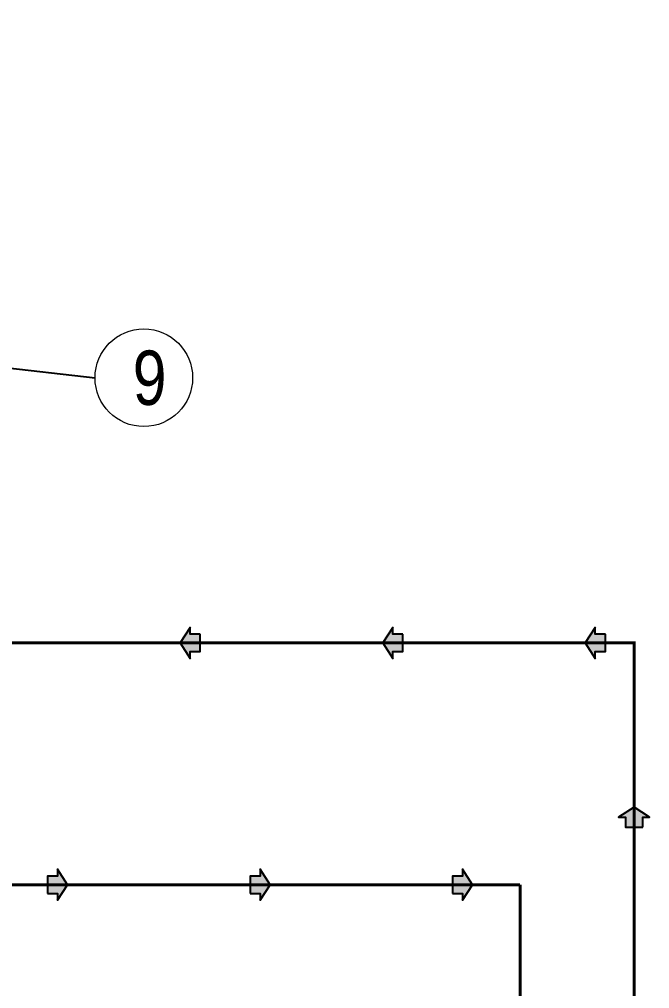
# Model space of a CAD drawing. Header units: millimetres. Extents: x 6561.5 to 6624.8, y 613.4 to 641.4.
# Drawn here: x 6619.648 to 6622.76, y 622.457 to 627.243 of the extents above; entities that cross this region are included whole.
import ezdxf

# ---------------------------------------------------------------- set-up
doc = ezdxf.new("R2010")
doc.units = ezdxf.units.MM
doc.linetypes.add('HIDDEN', pattern=[0.375, 0.25, -0.125])
for name, color, linetype in [('01-Dimensiones', 6, 'Continuous'), ('HATCH', 7, 'Continuous'), ('HATCH AMBIENTE', 70, 'Continuous'), ('INSTALACION HIDROSANITARIA', 2, 'Continuous')]:
    doc.layers.add(name, color=color, linetype=linetype)
doc.layers.add('01-Textos', color=4, linetype='Continuous', lineweight=25)
doc.layers.add('Parqueos', color=201, linetype='Continuous', lineweight=5)
doc.styles.add('Tex40', font='romans.shx', dxfattribs={"width": 0.8, "height": 0.08})
doc.dimstyles.new('1_40', dxfattribs={"dimtxt": 0.08, "dimasz": 0.06, "dimexe": 0.06, "dimexo": 0, "dimgap": 0.025, "dimtad": 1, "dimzin": 1, "dimdsep": 46, "dimtxsty": 'Tex40', "dimblk": 'ARCHTICK', "dimcen": 0, "dimdle": 0.04, "dimclrd": 6, "dimclre": 6, "dimclrt": 4, "dimadec": 0, "dimazin": 0, "dimtfac": 1, "dimtix": 1, "dimtmove": 1, "dimatfit": 3, "dimfxl": 1, "dimtfill": 1, "dimtolj": 1, "dimtzin": 0, "dimlwd": -1, "dimlwe": -1, "dimarcsym": 0})

# ---------------------------------------------------------------- blocks, each defined once
blk = doc.blocks.new('DIRECCION DEL PROCESO')
at = {"layer": 'HATCH', "lineweight": 0}
blk.add_hatch(color=132, dxfattribs=at).paths.add_polyline_path([(0.163, 0.142), (0.163, 0.252), (0, 0), (0.163, -0.252), (0.163, -0.142), (0.326, -0.142), (0.326, 0.142)])
at = {"layer": 'INSTALACION HIDROSANITARIA', "color": 2}
blk.add_lwpolyline([(0.326, 0.142), (0.163, 0.142), (0.163, 0.252), (0, 0), (0.163, -0.252), (0.163, -0.142), (0.326, -0.142)], close=True, dxfattribs=at)
blk = doc.blocks.new('*U400')
at = {"layer": 'HATCH AMBIENTE', "color": 253, "xscale": -0.3035172526489677, "yscale": 0.3035172526489677, "zscale": 0.3035172526489677}
blk.add_blockref('DIRECCION DEL PROCESO', (0.0495, 0), dxfattribs=at)
blk = doc.blocks.new('*U401')
at = {"layer": '01-Dimensiones', "color": 0, "linetype": 'ByBlock', "lineweight": -2, "transparency": 16777216}
blk.add_blockref('*U400', (0, 0), dxfattribs=at)
blk = doc.blocks.new('*U346')
at = {"layer": '01-Dimensiones'}
blk.add_blockref('*U401', (0, 0), dxfattribs=at)
blk = doc.blocks.new('*U347')
at = {"color": 0, "linetype": 'ByBlock', "lineweight": -2, "transparency": 16777216}
for p in [(0, 0), (1, 0), (2, 0), (3, 0), (4, 0)]:
    blk.add_blockref('*U346', p, dxfattribs=at)
blk = doc.blocks.new('*U394')
at = {"layer": 'HATCH AMBIENTE', "color": 253, "xscale": -0.3035172526489677, "yscale": 0.3035172526489677, "zscale": 0.3035172526489677}
blk.add_blockref('DIRECCION DEL PROCESO', (0.0495, 0), dxfattribs=at)
blk = doc.blocks.new('*U395')
at = {"layer": '01-Dimensiones', "color": 0, "linetype": 'ByBlock', "lineweight": -2, "transparency": 16777216}
blk.add_blockref('*U394', (0, 0), dxfattribs=at)
blk = doc.blocks.new('*U326')
at = {"layer": '01-Dimensiones'}
blk.add_blockref('*U395', (0, 0), dxfattribs=at)
blk = doc.blocks.new('*U327')
at = {"color": 0, "linetype": 'ByBlock', "lineweight": -2, "transparency": 16777216}
for p in [(0, 0), (1, 0), (2, 0), (3, 0), (4, 0), (5, 0)]:
    blk.add_blockref('*U326', p, dxfattribs=at)
blk = doc.blocks.new('*U396')
at = {"layer": 'HATCH AMBIENTE', "color": 253, "xscale": -0.3035172526489677, "yscale": 0.3035172526489677, "zscale": 0.3035172526489677}
blk.add_blockref('DIRECCION DEL PROCESO', (0.0495, 0), dxfattribs=at)
blk = doc.blocks.new('*U397')
at = {"layer": '01-Dimensiones', "color": 0, "linetype": 'ByBlock', "lineweight": -2, "transparency": 16777216}
blk.add_blockref('*U396', (0, 0), dxfattribs=at)
blk = doc.blocks.new('*U328')
at = {"layer": '01-Dimensiones'}
blk.add_blockref('*U397', (0, 0), dxfattribs=at)
blk = doc.blocks.new('*U329')
at = {"color": 0, "linetype": 'ByBlock', "lineweight": -2, "transparency": 16777216}
for p in [(7, 0), (8, 0), (9, 0)]:
    blk.add_blockref('*U328', p, dxfattribs=at)
blk = doc.blocks.new('_ArchTick')
at = {"color": 0, "linetype": 'ByBlock', "const_width": 0.15}
blk.add_lwpolyline([(-0.5, -0.5), (0.5, 0.5)], dxfattribs=at)

msp = doc.modelspace()

# ---------------------------------------------------------------- linework, layer by layer
at = {"color": 34, "linetype": 'HIDDEN', "ltscale": 0.9, "const_width": 0.015}
msp.add_lwpolyline([(6622.6835, 618.65), (6622.6835, 624.1641), (6617.3171, 624.1641), (6617.3171, 627.2355), (6618.238, 627.2355), (6618.238, 626.5806)], dxfattribs=at)
at = {"color": 54, "linetype": 'HIDDEN', "ltscale": 0.9, "const_width": 0.015}
for points in [[(6612.3479, 625.2449), (6612.3479, 622.9697), (6622.1201, 622.9697)], [(6622.1201, 618.7665), (6622.1201, 622.9697)]]:
    msp.add_lwpolyline(points, dxfattribs=at)
at = {"layer": 'Parqueos', "color": 5}
msp.add_circle((6620.2625, 625.4733), 0.241, dxfattribs=at)

# ---------------------------------------------------------------- block references
at = {"xscale": -1}
msp.add_blockref('*U327', (6622.4918, 624.1641), dxfattribs=at)
for name, p, rotation in [('*U347', (6622.6835, 619.3033), 270), ('*U329', (6612.8363, 622.9697), 180)]:
    msp.add_blockref(name, p, dxfattribs=dict(at, rotation=rotation))

# ---------------------------------------------------------------- leaders
msp.add_leader([(6618.2512, 625.673), (6620.0215, 625.4733)], dimstyle='1_40', override={"dimtad": 0, "dimldrblk": 'Dot'})

# ---------------------------------------------------------------- next in the draw order: texts
at = {"layer": '01-Textos', "color": 7, "insert": (6620.2077, 625.6074), "char_height": 0.268116, "width": 0.114317, "attachment_point": 1, "style": 'Tex40', "bg_fill": 3, "box_fill_scale": 1.2, "bg_fill_color": 256, "bg_fill_transparency": 0}
msp.add_mtext('{\\fArial|b0|i0|c0|p34;9}', dxfattribs=at)

doc.saveas('drawing.dxf')
